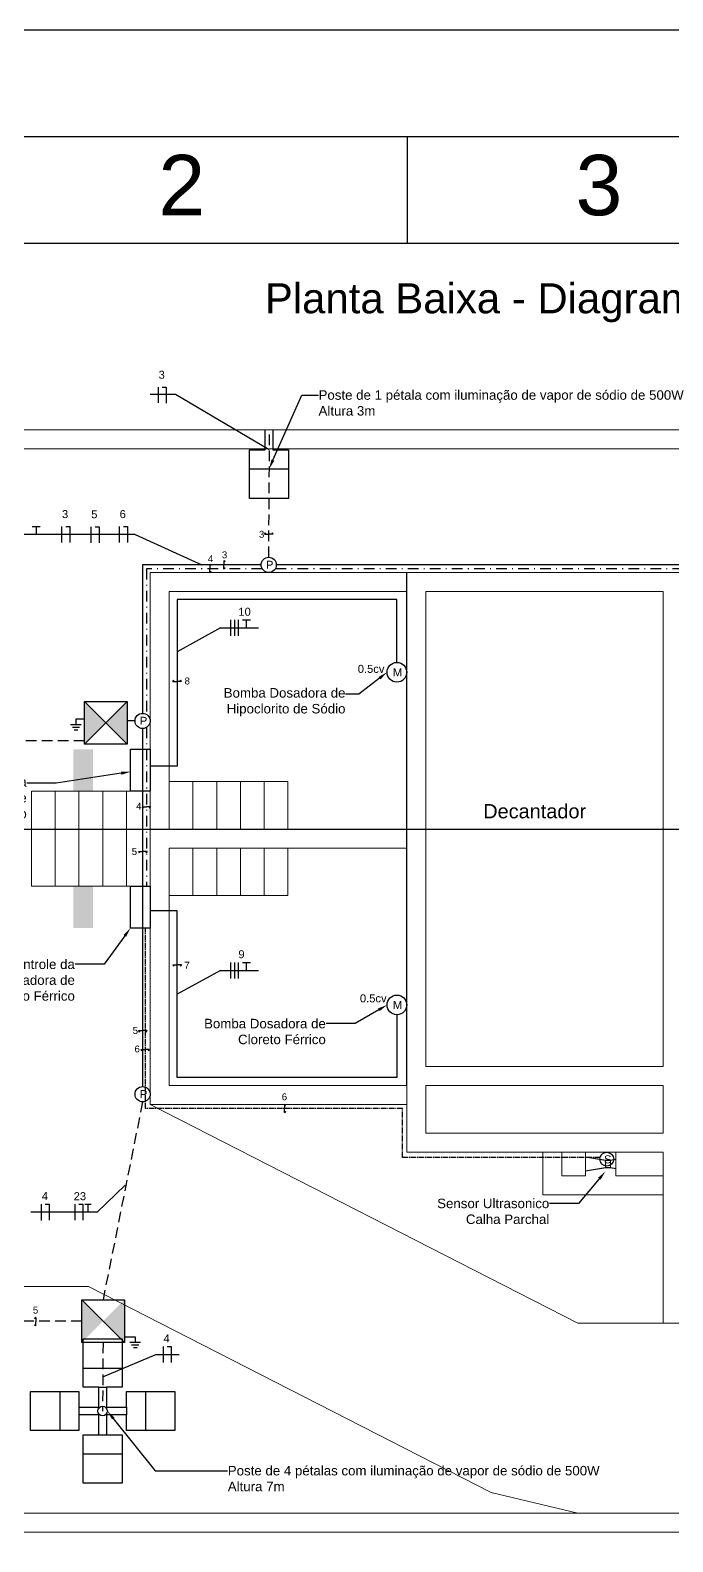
# Model space of a CAD drawing. Header units: millimetres. Extents: x 100 to 940, y 100 to 694.
# Drawn here: x 237.5 to 327.8, y 481.4 to 693.9 of the extents above; entities that cross this region are included whole.
import ezdxf
from ezdxf import colors
from ezdxf.entities.mleader import LeaderData, LeaderLine
from ezdxf.math import Vec2, Vec3

# ---------------------------------------------------------------- set-up
doc = ezdxf.new("R2010")
doc.units = ezdxf.units.MM
for name, pattern in [('CENTER2', [1.125, 0.75, -0.125, 0.125, -0.125]), ('DASHED', [0.75, 0.5, -0.25]), ('SGC_DASHDOT', [1, 0.5, -0.25, 0, -0.25])]:
    doc.linetypes.add(name, pattern=pattern)
for name, color, linetype, lineweight in [('COTAS', 5, 'Continuous', 5), ('DIVERSOS', 1, 'Continuous', 9), ('PAREDE', 7, 'Continuous', 9)]:
    doc.layers.add(name, color=color, linetype=linetype, lineweight=lineweight)
for name, color, linetype in [('EXTERN', 7, 'Continuous'), ('EXTERN-I', 251, 'Continuous'), ('Unifilar', 4, 'Continuous')]:
    doc.layers.add(name, color=color, linetype=linetype)
doc.styles.add('Notes', font='Arial.ttf', dxfattribs={"height": 3})
doc.styles.get("Standard").update_dxf_attribs({"font": 'Arial.ttf'})

msp = doc.modelspace()

# ---------------------------------------------------------------- hatches: boundary and pattern name
at = {"layer": 'Unifilar'}
h = msp.add_hatch(color=256, dxfattribs=at)
h.dxf.hatch_style = 1
h.paths.add_polyline_path([(400.765, 552.216), (400.765, 548.439), (410.678, 548.439), (410.678, 552.216)])
h.paths.add_polyline_path([(379.941, 602.851), (383.355, 602.851), (383.355, 612.699), (379.941, 612.699)])
h.paths.add_polyline_path([(246.314, 586.964), (246.314, 592.865), (243.546, 592.865), (243.546, 586.964)])
h.paths.add_polyline_path([(246.314, 567.704), (246.314, 573.605), (243.546, 573.605), (243.546, 567.704)])
h.paths.add_polyline_path([(389.293, 509.149), (389.293, 512.165), (379.908, 512.151), (379.908, 509.136)])
h = msp.add_hatch(color=256, dxfattribs=at)
h.dxf.hatch_style = 1
h.paths.add_polyline_path([(248.116, 596.565), (245.116, 599.565), (245.116, 593.565)])
h.paths.add_polyline_path([(251.116, 599.565), (248.116, 596.565), (251.116, 593.565)])
h = msp.add_hatch(color=256, dxfattribs=at)
h.dxf.hatch_style = 1
h.paths.add_polyline_path([(247.727, 512.473), (244.727, 515.473), (244.727, 509.473)])
h.paths.add_polyline_path([(250.727, 515.473), (247.727, 512.473), (250.727, 509.473)])

# ---------------------------------------------------------------- linework, layer by layer
msp.add_line((290.556, 664), (290.556, 679))
at = {"color": 1}
msp.add_line((167.325, 581.634), (480.728, 581.634), dxfattribs=at)
for points in [[(100, 100), (940, 100), (940, 693.939), (100, 693.939)], [(150, 679), (925, 679), (925, 115), (150, 115)], [(165, 664), (730, 664), (730, 130), (165, 130)]]:
    msp.add_lwpolyline(points, close=True)
at = {"layer": 'DIVERSOS'}
for p, q in [((318.408, 535.064), (315.571, 535.544)), ((315.571, 535.544), (315.571, 533.54)), ((315.571, 535.544), (315.571, 535.504)), ((318.402, 535.049), (315.571, 535.504)), ((318.402, 534.036), (315.571, 533.58)), ((318.408, 534.02), (315.571, 533.54)), ((318.402, 535.049), (318.402, 534.036)), ((319.072, 535.049), (318.402, 535.049)), ((319.072, 534.036), (318.402, 534.036)), ((319.068, 535.064), (318.408, 535.064)), ((319.068, 534.02), (318.408, 534.02)), ((319.068, 535.064), (319.824, 535.21)), ((319.068, 534.02), (319.824, 533.874)), ((319.072, 535.049), (319.824, 535.17)), ((319.072, 535.049), (319.072, 534.036)), ((319.072, 534.036), (319.824, 533.914)), ((319.824, 535.21), (319.824, 533.874))]:
    msp.add_line(p, q, dxfattribs=at)
at = {"layer": 'EXTERN'}
for p, q in [((270.539, 634.938), (270.539, 637.743)), ((271.608, 637.743), (271.608, 634.938)), ((268.334, 628.124), (268.334, 634.938)), ((268.334, 634.938), (270.539, 634.938)), ((271.608, 634.938), (273.812, 634.938)), ((273.812, 634.938), (273.812, 628.124)), ((273.812, 628.124), (268.334, 628.124))]:
    msp.add_line(p, q, dxfattribs=at)
msp.add_lwpolyline([(248.201, 496.478), (250.405, 496.478), (250.405, 489.665), (244.928, 489.665), (244.928, 496.478), (247.132, 496.478), (247.132, 499.284), (244.327, 499.284), (244.327, 497.08), (237.513, 497.08), (237.513, 502.557), (244.327, 502.557), (244.327, 500.353), (247.132, 500.353), (247.132, 503.158), (244.928, 503.158), (244.928, 509.972), (250.405, 509.972), (250.405, 503.158), (248.201, 503.158), (248.201, 500.353), (251.007, 500.353), (251.007, 502.557), (257.82, 502.557), (257.82, 497.08), (251.007, 497.08), (251.007, 499.284), (248.201, 499.284)], close=True, dxfattribs=at)
at = {"layer": 'EXTERN-I'}
for p, q in [((268.334, 632.266), (273.812, 632.266)), ((244.928, 505.83), (250.405, 505.83)), ((241.655, 502.557), (241.655, 497.08)), ((253.679, 502.557), (253.679, 497.08)), ((244.928, 493.806), (250.405, 493.806))]:
    msp.add_line(p, q, dxfattribs=at)
for points in [[(247.132, 503.158), (248.201, 503.158)], [(244.327, 500.353), (244.327, 499.284)], [(251.007, 500.353), (251.007, 499.284)], [(247.132, 496.478), (248.201, 496.478)]]:
    msp.add_lwpolyline(points, dxfattribs=at)
msp.add_circle((247.667, 499.818), 0.668, dxfattribs=at)
at = {"layer": 'PAREDE'}
for p, q in [((192.91, 637.743), (460.097, 637.743)), ((195.582, 635.071), (457.425, 635.071)), ((290.433, 617.704), (254.363, 617.704)), ((254.363, 617.704), (254.363, 542.892)), ((440.058, 617.704), (290.433, 617.704)), ((290.433, 617.704), (290.433, 545.564)), ((257.035, 581.634), (257.035, 615.032)), ((257.035, 615.032), (290.433, 615.032)), ((326.504, 615.032), (293.105, 615.032)), ((293.105, 615.032), (293.105, 548.236)), ((326.504, 548.236), (326.504, 615.032)), ((237.664, 573.618), (237.664, 586.978)), ((237.664, 586.978), (254.363, 586.978)), ((241.004, 573.618), (241.004, 586.978)), ((244.343, 573.618), (244.343, 586.978)), ((247.683, 573.618), (247.683, 586.978)), ((251.023, 573.618), (251.023, 586.978)), ((257.035, 588.314), (260.375, 588.314)), ((260.375, 588.314), (260.375, 581.634)), ((260.375, 588.314), (263.715, 588.314)), ((263.715, 588.314), (263.715, 581.634)), ((263.715, 588.314), (267.054, 588.314)), ((267.054, 588.314), (267.054, 581.634)), ((267.054, 588.314), (270.394, 588.314)), ((270.394, 588.314), (270.394, 581.634)), ((270.394, 588.314), (273.734, 588.314)), ((273.734, 588.314), (273.734, 581.634)), ((290.433, 581.634), (257.035, 581.634)), ((290.433, 578.962), (257.035, 578.962)), ((257.035, 578.962), (257.035, 545.564)), ((257.035, 578.962), (263.715, 578.962)), ((260.375, 572.282), (260.375, 578.962)), ((263.715, 572.282), (263.715, 578.962)), ((267.054, 572.282), (267.054, 578.962)), ((270.394, 572.282), (270.394, 578.962)), ((273.734, 572.282), (273.734, 578.962)), ((241.004, 573.618), (237.664, 573.618)), ((244.343, 573.618), (241.004, 573.618)), ((247.683, 573.618), (244.343, 573.618)), ((251.023, 573.618), (247.683, 573.618)), ((254.363, 573.618), (251.023, 573.618)), ((257.035, 572.282), (260.375, 572.282)), ((260.375, 572.282), (263.715, 572.282)), ((263.715, 572.282), (267.054, 572.282)), ((267.054, 572.282), (270.394, 572.282)), ((270.394, 572.282), (273.734, 572.282)), ((293.105, 548.236), (326.504, 548.236)), ((257.035, 545.564), (290.433, 545.564)), ((290.433, 545.564), (290.433, 536.212)), ((293.105, 545.564), (326.504, 545.564)), ((293.105, 538.884), (293.105, 545.564)), ((326.504, 538.884), (326.504, 545.564)), ((254.363, 542.892), (314.48, 512.165)), ((254.363, 542.892), (290.433, 542.892)), ((293.105, 538.884), (326.504, 538.884)), ((290.433, 536.212), (326.504, 536.212)), ((312.231, 536.212), (309.559, 536.212)), ((309.559, 536.212), (309.559, 530.2)), ((312.231, 532.872), (312.231, 536.212)), ((315.571, 532.872), (315.571, 536.212)), ((319.824, 532.872), (319.824, 536.212)), ((326.504, 512.165), (326.504, 536.212)), ((326.504, 536.212), (326.504, 532.872)), ((315.571, 532.872), (312.231, 532.872)), ((326.504, 532.872), (319.824, 532.872)), ((326.504, 532.872), (326.504, 530.2)), ((326.504, 530.2), (309.559, 530.2)), ((245.688, 517.319), (195.582, 517.319)), ((245.688, 517.319), (302.32, 488.374)), ((326.504, 512.165), (314.48, 512.165)), ((387.957, 512.165), (326.504, 512.165)), ((302.32, 488.374), (314.48, 485.446)), ((195.582, 485.446), (406.66, 485.446)), ((212.949, 482.775), (436.202, 482.775))]:
    msp.add_line(p, q, dxfattribs=at)
at = {"layer": 'Unifilar'}
for p, q in [((257.909, 642.706), (254.337, 642.706)), ((255.486, 643.763), (255.486, 641.556)), ((256.049, 643.763), (256.611, 643.763)), ((256.611, 643.763), (256.611, 641.513)), ((271.09, 634.956), (257.909, 642.706)), ((252.246, 623.045), (233.857, 623.045)), ((237.746, 624.17), (238.308, 624.17)), ((238.308, 624.17), (238.871, 624.17)), ((238.308, 624.17), (238.308, 623.047)), ((241.959, 621.926), (241.959, 624.17)), ((242.522, 624.17), (243.084, 624.17)), ((243.084, 624.17), (243.084, 621.92)), ((246.067, 621.877), (246.067, 624.141)), ((246.629, 624.141), (247.192, 624.141)), ((247.192, 624.141), (247.192, 621.891)), ((250.061, 621.906), (250.061, 624.17)), ((250.623, 624.17), (251.186, 624.17)), ((251.186, 624.17), (251.186, 621.92)), ((252.246, 623.045), (261.627, 618.773)), ((270.453, 623.077), (270.551, 623.27)), ((270.453, 623.077), (271.046, 623.077)), ((270.551, 623.27), (270.551, 623.27)), ((270.649, 623.077), (270.551, 623.27)), ((271.639, 623.077), (271.046, 623.077)), ((271.443, 623.077), (271.541, 623.27)), ((271.639, 623.077), (271.541, 623.27)), ((271.541, 623.27), (271.541, 623.27)), ((269.959, 618.773), (253.294, 618.773)), ((253.294, 618.773), (253.294, 597.903)), ((262.726, 618.868), (262.726, 618.275)), ((262.726, 618.868), (262.919, 618.77)), ((262.726, 618.673), (262.919, 618.77)), ((262.919, 618.77), (262.919, 618.77)), ((264.696, 619.407), (264.696, 618.814)), ((264.696, 619.407), (264.889, 619.309)), ((264.696, 619.211), (264.889, 619.309)), ((264.696, 618.221), (264.696, 618.814)), ((264.696, 618.417), (264.889, 618.319)), ((264.889, 619.309), (264.889, 619.309)), ((388.051, 618.773), (272.097, 618.773)), ((262.726, 617.682), (262.726, 618.275)), ((262.726, 617.878), (262.919, 617.78)), ((262.726, 617.682), (262.919, 617.78)), ((262.919, 617.78), (262.919, 617.78)), ((264.696, 618.221), (264.889, 618.319)), ((264.889, 618.319), (264.889, 618.319)), ((290.433, 545.564), (290.433, 617.704)), ((289.049, 613.904), (258.151, 613.904)), ((258.151, 613.904), (258.151, 590.471)), ((289.049, 605.06), (289.049, 613.904)), ((264.241, 609.925), (258.151, 606.56)), ((264.241, 609.925), (269.575, 609.925)), ((265.632, 611.05), (265.632, 608.8)), ((266.195, 611.05), (266.195, 608.8)), ((266.757, 608.8), (266.757, 611.05)), ((267.32, 611.05), (267.882, 611.05)), ((267.882, 609.925), (267.882, 611.05)), ((267.882, 611.05), (268.445, 611.05)), ((257.558, 602.381), (257.656, 602.574)), ((257.558, 602.381), (258.151, 602.381)), ((257.656, 602.574), (257.656, 602.574)), ((257.753, 602.381), (257.656, 602.574)), ((258.744, 602.381), (258.151, 602.381)), ((258.548, 602.381), (258.646, 602.574)), ((258.744, 602.381), (258.646, 602.574)), ((258.646, 602.574), (258.646, 602.574)), ((251.116, 599.565), (245.116, 593.565)), ((245.116, 599.565), (251.116, 593.565)), ((243.171, 596.356), (244.671, 596.356)), ((243.418, 595.981), (244.423, 595.981)), ((243.666, 595.606), (244.176, 595.606)), ((245.116, 597.106), (243.921, 597.106)), ((243.921, 597.106), (243.921, 596.356)), ((252.225, 596.834), (251.116, 596.834)), ((253.294, 595.765), (253.294, 545.421)), ((258.151, 590.471), (254.363, 590.471)), ((253.233, 584.763), (253.826, 584.763)), ((253.233, 584.763), (253.331, 584.569)), ((253.429, 584.763), (253.331, 584.569)), ((253.331, 584.569), (253.331, 584.569)), ((254.419, 584.763), (253.826, 584.763)), ((254.223, 584.763), (254.321, 584.569)), ((254.419, 584.763), (254.321, 584.569)), ((254.321, 584.569), (254.321, 584.569)), ((252.728, 578.464), (253.321, 578.464)), ((252.728, 578.464), (252.826, 578.271)), ((252.923, 578.464), (252.826, 578.271)), ((252.826, 578.271), (252.826, 578.271)), ((253.914, 578.464), (253.321, 578.464)), ((253.718, 578.464), (253.816, 578.271)), ((253.914, 578.464), (253.816, 578.271)), ((253.816, 578.271), (253.816, 578.271)), ((258.151, 570.125), (254.363, 570.125)), ((258.151, 546.692), (258.151, 570.125)), ((257.558, 562.563), (258.151, 562.563)), ((257.558, 562.563), (257.656, 562.369)), ((257.753, 562.563), (257.656, 562.369)), ((257.656, 562.369), (257.656, 562.369)), ((258.744, 562.563), (258.151, 562.563)), ((264.241, 561.774), (258.151, 558.409)), ((258.548, 562.563), (258.646, 562.369)), ((258.744, 562.563), (258.646, 562.369)), ((258.646, 562.369), (258.646, 562.369)), ((264.241, 561.774), (269.575, 561.774)), ((265.632, 562.899), (265.632, 560.649)), ((266.195, 562.899), (266.195, 560.649)), ((266.757, 560.649), (266.757, 562.899)), ((267.32, 562.899), (267.882, 562.899)), ((267.882, 561.774), (267.882, 562.899)), ((267.882, 562.899), (268.445, 562.899)), ((289.049, 555.536), (289.049, 546.692)), ((252.701, 553.297), (253.294, 553.297)), ((252.701, 553.297), (252.799, 553.104)), ((252.897, 553.297), (252.799, 553.104)), ((252.799, 553.104), (252.799, 553.104)), ((253.887, 553.297), (253.294, 553.297)), ((253.691, 553.297), (253.789, 553.104)), ((253.887, 553.297), (253.789, 553.104)), ((253.789, 553.104), (253.789, 553.104)), ((253.04, 550.66), (253.633, 550.66)), ((253.04, 550.66), (253.138, 550.467)), ((253.236, 550.66), (253.138, 550.467)), ((253.138, 550.467), (253.138, 550.467)), ((254.226, 550.66), (253.633, 550.66)), ((254.03, 550.66), (254.128, 550.467)), ((254.226, 550.66), (254.128, 550.467)), ((254.128, 550.467), (254.128, 550.467)), ((289.049, 546.692), (258.151, 546.692)), ((273.258, 542.959), (273.258, 542.366)), ((273.258, 542.959), (273.451, 542.861)), ((273.258, 542.764), (273.451, 542.861)), ((273.258, 541.774), (273.258, 542.366)), ((273.258, 541.969), (273.451, 541.871)), ((273.451, 542.861), (273.451, 542.861)), ((273.258, 541.774), (273.451, 541.871)), ((273.451, 541.871), (273.451, 541.871)), ((250.861, 531.568), (246.902, 527.768)), ((246.902, 527.768), (237.591, 527.768)), ((239.048, 528.893), (239.048, 526.622)), ((239.611, 528.893), (240.173, 528.893)), ((240.173, 528.893), (240.173, 526.643)), ((243.75, 528.893), (243.75, 526.643)), ((244.312, 528.893), (244.875, 528.893)), ((244.875, 528.893), (244.875, 526.643)), ((245.186, 528.893), (246.06, 528.893)), ((245.601, 528.893), (245.601, 527.768)), ((244.727, 515.473), (250.727, 509.473)), ((238.267, 512.972), (238.073, 512.874)), ((238.073, 512.874), (238.073, 512.874)), ((238.267, 512.776), (238.073, 512.874)), ((238.267, 512.972), (238.267, 512.379)), ((238.267, 511.786), (238.267, 512.379)), ((238.267, 511.982), (238.073, 511.884)), ((238.267, 511.786), (238.073, 511.884)), ((238.073, 511.884), (238.073, 511.884)), ((250.757, 510.25), (252.257, 510.25)), ((252.257, 510.25), (252.257, 509.5)), ((251.507, 509.5), (253.007, 509.5)), ((251.754, 509.125), (252.759, 509.125)), ((252.002, 508.75), (252.512, 508.75)), ((256.17, 508.88), (256.17, 506.65)), ((256.733, 508.88), (257.295, 508.88)), ((257.295, 508.88), (257.295, 506.63)), ((247.697, 504.646), (255.136, 507.755)), ((255.136, 507.755), (258.458, 507.755))]:
    msp.add_line(p, q, dxfattribs=at)
at = {"layer": 'Unifilar', "linetype": 'DASHED', "ltscale": 3}
for p, q in [((271.028, 619.842), (271.162, 637.743)), ((245.116, 594.062), (222.223, 594.062)), ((253.294, 543.284), (247.727, 515.473)), ((244.727, 512.473), (215.505, 512.473)), ((247.727, 509.473), (247.667, 499.818))]:
    msp.add_line(p, q, dxfattribs=at)
at = {"layer": 'Unifilar', "linetype": 'SGC_DASHDOT', "ltscale": 3}
for p, q in [((270.101, 618.241), (253.826, 618.241)), ((253.826, 618.241), (253.826, 597.761)), ((388.193, 618.241), (271.955, 618.241)), ((253.826, 595.907), (253.826, 573.618))]:
    msp.add_line(p, q, dxfattribs=at)
at = {"layer": 'Unifilar', "linetype": 'CENTER2'}
for p, q in [((253.714, 542.366), (253.714, 567.717)), ((289.83, 542.366), (253.714, 542.366)), ((289.83, 535.44), (289.83, 542.366)), ((317.603, 535.454), (289.83, 535.44))]:
    msp.add_line(p, q, dxfattribs=at)
at = {"layer": 'Unifilar'}
for points in [[(245.116, 599.565), (251.116, 599.565), (251.116, 593.565), (245.116, 593.565)], [(251.595, 592.879), (254.363, 592.879), (254.363, 586.978), (251.595, 586.978)], [(251.595, 573.618), (254.363, 573.618), (254.363, 567.717), (251.595, 567.717)], [(244.727, 515.473), (250.727, 515.473), (250.727, 509.473), (244.727, 509.473)]]:
    msp.add_lwpolyline(points, close=True, dxfattribs=at)
for centre, radius in [((271.028, 618.773), 1.069), ((289.049, 603.676), 1.384), ((253.294, 596.834), 1.069), ((289.049, 556.92), 1.384), ((253.294, 544.352), 1.069), ((318.554, 535.234), 0.976)]:
    msp.add_circle(centre, radius, dxfattribs=at)

# ---------------------------------------------------------------- texts
at = {"style": 'Notes'}
for s, p in [('2', (255.514, 667.928)), ('3', (314.164, 667.928))]:
    msp.add_text(s, height=8.485, dxfattribs=at).set_placement(p)
at = {"layer": 'COTAS', "attachment_point": 1}
for s, width, insert, char_height in [('Planta Baixa - Diagrama Unifilar', 4099.92409, (270.481, 658.363), 4.21875), ('Decantador', 1385.51337, (301.188, 585.146), 2.0039)]:
    msp.add_mtext_dynamic_manual_height_columns(s, width=width, gutter_width=0.75, heights=[0], dxfattribs=dict(at, insert=insert, char_height=char_height))
at = {"layer": 'Unifilar', "attachment_point": 1}
for s, insert, char_height in [('3', (255.543, 646.07), 1.125), ('3', (241.959, 626.477), 1.125), ('5', (246.067, 626.448), 1.125), ('6', (250.061, 626.477), 1.125), ('3', (269.655, 623.563), 0.971), ('3', (264.441, 620.673), 0.971), ('4', (262.471, 620.134), 0.971), ('P', (270.642, 619.357), 1.125), ('\\pt70.875;10', (266.757, 612.75), 1.125), ('0.5cv', (283.547, 604.72), 1.125), ('M', (288.487, 604.21), 1.125), ('8', (259.195, 602.937), 0.971), ('P', (252.908, 597.418), 1.125), ('4', (252.378, 585.325), 0.971), ('5', (251.763, 578.964), 0.971), ('9', (266.757, 564.599), 1.125), ('7', (259.157, 562.978), 0.971), ('0.5cv', (283.85, 558.399), 1.125), ('M', (288.487, 557.454), 1.125), ('5', (251.897, 553.798), 0.971), ('6', (252.156, 551.204), 0.971), ('P', (252.908, 544.936), 1.125), ('6', (272.855, 544.478), 0.971), ('S', (318.17, 535.767), 1.125), ('4', (239.112, 530.598), 1.125), ('23', (243.603, 530.582), 1.125), ('5', (237.864, 514.491), 0.971), ('4', (256.234, 510.586), 1.125)]:
    msp.add_mtext_dynamic_manual_height_columns(s, width=1385.51337, gutter_width=0.75, heights=[0], dxfattribs=dict(at, insert=insert, char_height=char_height))

# ---------------------------------------------------------------- leaders
at = {"layer": 'COTAS'}
ml = msp.add_multileader_mtext('Standard', dxfattribs=at)
ml.set_content('Poste de 1 pétala com iluminação de vapor de sódio de 500W\\PAltura 3m', color=256)
ml.set_leader_properties()
ml.build(insert=Vec2(0, 0))
ml.multileader.update_dxf_attribs({"arrow_head_size": 1.336})
ctx = ml.context
ctx.base_point, ctx.char_height, ctx.arrow_head_size, ctx.landing_gap_size, ctx.plane_origin = Vec3(278.007, 642.645), 1.33596, 1.336, 0.0267, Vec3(281.323, 657.707)
notes = []
notes.append((ctx, [(0, (1, 1, 0), (275.683, 642.645), (1, 0), 2.323, [(0, [(271.073, 632.266)], 0, [])])]))
ctx.mtext.insert, ctx.mtext.flow_direction = Vec3(278.033, 643.325), 5
ml = msp.add_multileader_mtext('Standard', dxfattribs=at)
ml.set_content('Bomba Dosadora de\\PHipoclorito de Sódio', color=256)
ml.set_leader_properties()
ml.build(insert=Vec2(0, 0))
ml.multileader.update_dxf_attribs({"arrow_head_size": 1.336})
ctx = ml.context
ctx.base_point, ctx.char_height, ctx.arrow_head_size, ctx.landing_gap_size, ctx.plane_origin = Vec3(264.913, 600.603), 1.33596, 1.336, 0.0267, Vec3(296.84, 638.16)
ctx.text_align_type = 2
notes.append((ctx, [(1, (1, 1, 0), (283.719, 600.603), (-1, 0), 1.875, [(0, [(287.665, 603.676)], 0, [])])]))
ctx.mtext.insert, ctx.mtext.alignment, ctx.mtext.flow_direction = Vec3(281.817, 601.453), 3, 5
ml = msp.add_multileader_mtext('Standard', dxfattribs=at)
ml.set_content('Painel de Controle da\\PBomba Dosadora de\\PHipoclorito de Sódio', color=256)
ml.set_leader_properties()
ml.build(insert=Vec2(0, 0))
ml.multileader.update_dxf_attribs({"arrow_head_size": 1.336})
ctx = ml.context
ctx.base_point, ctx.char_height, ctx.arrow_head_size, ctx.landing_gap_size, ctx.plane_origin = Vec3(219.263, 588.071), 1.33596, 1.336, 0.0267, Vec3(296.502, 623.899)
ctx.text_align_type = 2
notes.append((ctx, [(1, (1, 1, 0), (241.127, 588.071), (-1, 0), 4.095, [(0, [(251.595, 589.691)], 0, [])])]))
ctx.mtext.insert, ctx.mtext.alignment, ctx.mtext.flow_direction = Vec3(237.005, 588.922), 3, 5
ml = msp.add_multileader_mtext('Standard', dxfattribs=at)
ml.set_content('Painel de Controle da\\PBomba Dosadora de\\PCloreto Férrico', color=256)
ml.set_leader_properties()
ml.build(insert=Vec2(0, 0))
ml.multileader.update_dxf_attribs({"arrow_head_size": 1.336})
ctx = ml.context
ctx.base_point, ctx.char_height, ctx.arrow_head_size, ctx.landing_gap_size, ctx.plane_origin = Vec3(226.027, 562.618), 1.33596, 1.336, 0.0267, Vec3(296.502, 598.333)
ctx.text_align_type = 2
notes.append((ctx, [(1, (1, 1, 0), (247.891, 562.618), (-1, 0), 4.095, [(0, [(251.595, 567.717)], 0, [])])]))
ctx.mtext.insert, ctx.mtext.alignment, ctx.mtext.flow_direction = Vec3(243.77, 563.296), 3, 5
ml = msp.add_multileader_mtext('Standard', dxfattribs=at)
ml.set_content('Bomba Dosadora de\\PCloreto Férrico', color=256)
ml.set_leader_properties()
ml.build(insert=Vec2(0, 0))
ml.multileader.update_dxf_attribs({"arrow_head_size": 1.336})
ctx = ml.context
ctx.base_point, ctx.char_height, ctx.arrow_head_size, ctx.landing_gap_size, ctx.plane_origin = Vec3(262.151, 554.28), 1.33596, 1.336, 0.0267, Vec3(296.546, 584.48)
ctx.text_align_type = 2
notes.append((ctx, [(1, (1, 1, 0), (283.176, 554.28), (-1, 0), 4.095, [(0, [(287.665, 556.904)], 0, [])])]))
ctx.mtext.insert, ctx.mtext.alignment, ctx.mtext.flow_direction = Vec3(279.055, 554.957), 3, 5
ml = msp.add_multileader_mtext('Standard', dxfattribs=at)
ml.set_content('Sensor Ultrasonico\\PCalha Parchal', color=256)
ml.set_leader_properties()
ml.build(insert=Vec2(0, 0))
ml.multileader.update_dxf_attribs({"arrow_head_size": 1.336})
ctx = ml.context
ctx.base_point, ctx.char_height, ctx.arrow_head_size, ctx.landing_gap_size, ctx.plane_origin = Vec3(294.865, 528.998), 1.33596, 1.336, 0.0267, Vec3(295.814, 564.843)
ctx.text_align_type = 2
notes.append((ctx, [(1, (1, 1, 0), (314.596, 528.998), (-1, 0), 4.095, [(0, [(318.371, 533.504)], 0, [])])]))
ctx.mtext.insert, ctx.mtext.alignment, ctx.mtext.flow_direction = Vec3(310.475, 529.675), 3, 5
ml = msp.add_multileader_mtext('Standard', dxfattribs=at)
ml.set_content('Poste de 4 pétalas com iluminação de vapor de sódio de 500W\\PAltura 7m', color=256)
ml.set_leader_properties()
ml.build(insert=Vec2(0, 0))
ml.multileader.update_dxf_attribs({"arrow_head_size": 1.336})
ctx = ml.context
ctx.base_point, ctx.char_height, ctx.arrow_head_size, ctx.landing_gap_size, ctx.plane_origin = Vec3(265.247, 491.426), 1.33596, 1.336, 0.0267, Vec3(243.861, 500.042)
notes.append((ctx, [(0, (1, 1, 0), (255.076, 491.426), (1, 0), 10.171, [(0, [(248.335, 499.818)], 0, [])])]))
ctx.mtext.insert, ctx.mtext.flow_direction = Vec3(265.273, 492.105), 5
for ctx, leaders in notes:
    for number, flags, end, landing, length, lines in leaders:
        leader = LeaderData()
        leader.index, (leader.has_last_leader_line, leader.has_dogleg_vector, leader.attachment_direction) = number, flags
        leader.last_leader_point, leader.dogleg_vector, leader.dogleg_length = Vec3(end), Vec3(landing), length
        for number, points, colour, breaks in lines:
            line = LeaderLine()
            line.index, line.vertices, line.color, line.breaks = number, Vec3.list(points), colors.encode_raw_color(colour), breaks
            leader.lines.append(line)
        ctx.leaders.append(leader)

doc.saveas('drawing.dxf')
